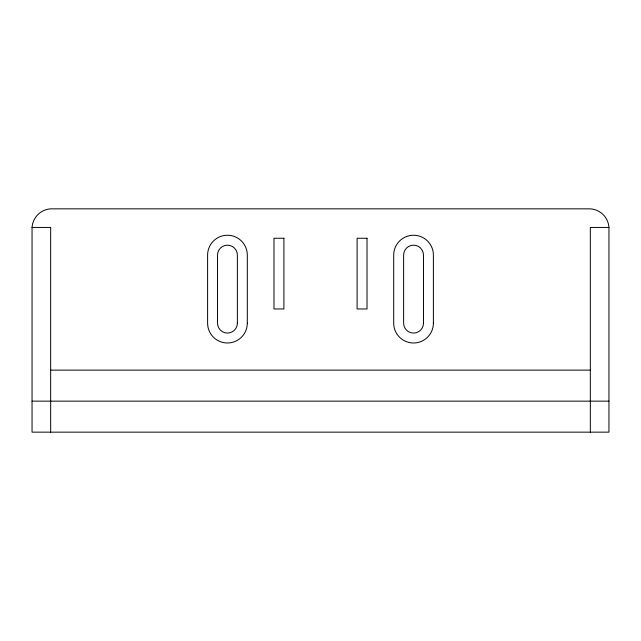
<?xml version="1.0" encoding="UTF-8"?>
<svg xmlns="http://www.w3.org/2000/svg" width="641" height="641" viewBox="0 0 641 641"><rect width="100%" height="100%" fill="white"/><g stroke="black" fill="none" stroke-linecap="round" stroke-linejoin="round"><path stroke-width="0.96" d="M32.05 227.451A19.927 19.927 0 0 1 50.663 208.846L590.337 208.846A19.927 19.927 0 0 1 608.95 227.451L608.95 432.154L32.05 432.154L32.05 227.451L50.663 227.451L50.663 432.154M608.95 227.451L590.337 227.451L590.337 432.154M50.663 370.129L590.337 370.129M32.05 401.146L608.95 401.146M283.899 238.252L273.979 238.252L273.979 308.97L283.899 308.97L283.899 238.252M367.021 238.252L357.101 238.252L357.101 308.97L367.021 308.97L367.021 238.252M433.396 323.152L433.396 255.086A19.847 19.847 0 0 0 413.549 235.239A19.847 19.847 0 0 0 393.694 255.086L393.694 323.152A19.847 19.847 0 0 0 413.549 342.999A19.847 19.847 0 0 0 433.396 323.152M423.477 323.152L423.477 255.086A9.927 9.927 0 0 0 413.549 245.166A9.927 9.927 0 0 0 403.622 255.086L403.622 323.152A9.927 9.927 0 0 0 413.549 333.08A9.927 9.927 0 0 0 423.477 323.152M247.306 323.152L247.306 255.086A19.847 19.847 0 0 0 227.451 235.239A19.847 19.847 0 0 0 207.604 255.086L207.604 323.152A19.847 19.847 0 0 0 227.451 342.999A19.847 19.847 0 0 0 247.306 323.152M237.378 323.152L237.378 255.086A9.927 9.927 0 0 0 227.451 245.166A9.927 9.927 0 0 0 217.523 255.086L217.523 323.152A9.927 9.927 0 0 0 227.451 333.08A9.927 9.927 0 0 0 237.378 323.152"/></g></svg>
